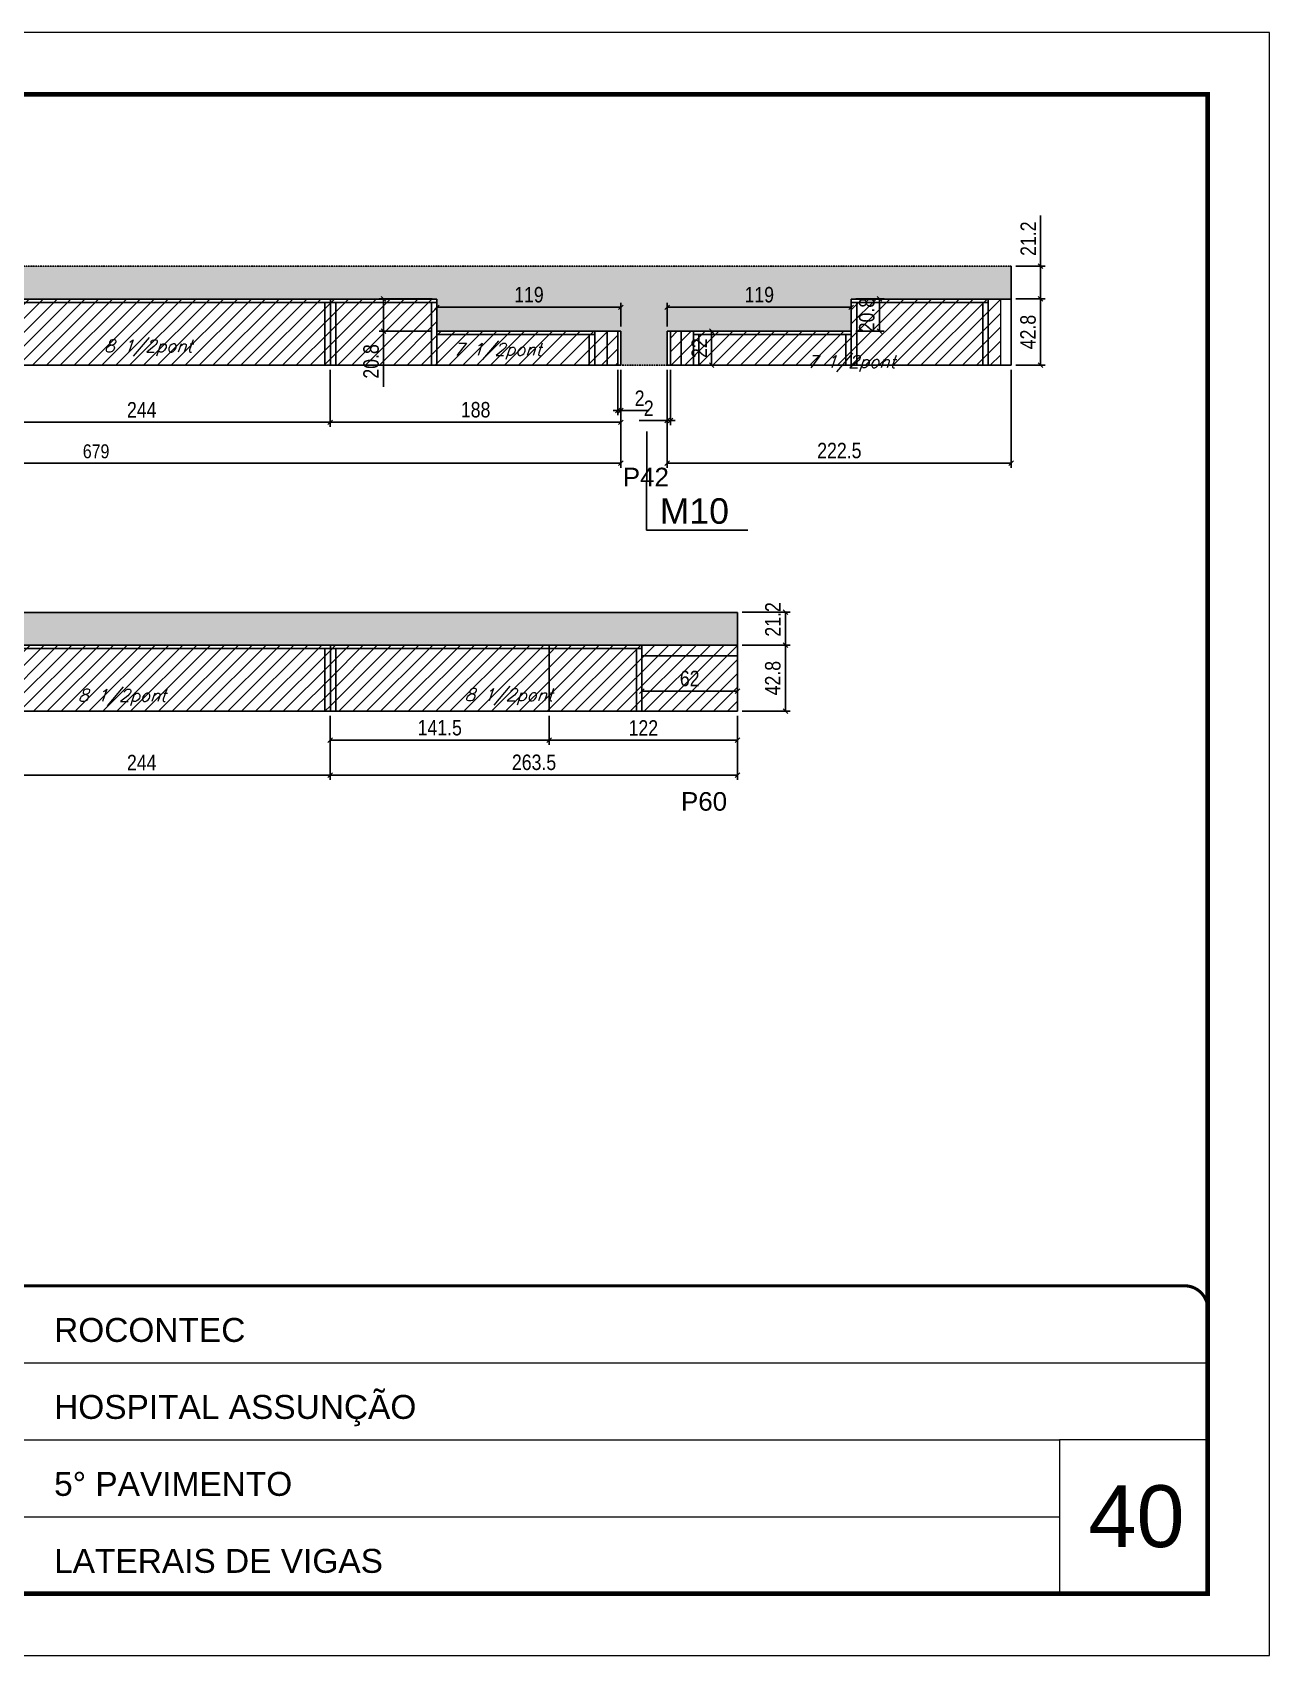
# Model space of a CAD drawing. Extents: x -20960 to -5926, y -2106 to 21915.
# Drawn here: x -6767 to -5967, y 10528 to 11578 of the extents above; entities that cross this region are included whole.
import ezdxf

# ---------------------------------------------------------------- set-up
doc = ezdxf.new("R2010")
doc.units = 0
doc.linetypes.add('CONTINUO', pattern=[0])
doc.linetypes.add('DASHED', pattern=[0.75, 0.5, -0.25])
for name, color, linetype in [('5', 5, 'Continuous'), ('COTA', 241, 'Continuous'), ('NOMENCLATURA', 7, 'Continuous'), ('Painéis', 200, 'Continuous'), ('Reaproveitamento', 251, 'Continuous'), ('SARR_2.2x7', 40, 'Continuous'), ('SARR_3.5x7', 81, 'Continuous'), ('texto', 7, 'Continuous')]:
    doc.layers.add(name, color=color, linetype=linetype)
for name, color, linetype, lineweight in [('CARIMBO', 255, 'Continuous', 9), ('Folhas', 255, 'Continuous', 9), ('Sarr 2.2x7', 40, 'Continuous', 9), ('SARRAFO DE PRESSAO', 251, 'DASHED', 9)]:
    doc.layers.add(name, color=color, linetype=linetype, lineweight=lineweight)
doc.styles.add('ARIAL', font='arial.ttf')
doc.styles.add('COTA TECNICA', font='techl___.ttf', dxfattribs={"height": 10})
doc.styles.add('COTA TECNICA-50', font='techl___.ttf', dxfattribs={"height": 9})
doc.styles.add('Romans', font='romans.shx')
doc.styles.get("Standard").update_dxf_attribs({"font": 'arial.ttf'})
doc.dimstyles.new('COTA PAINEL-50', dxfattribs={"dimtxt": 9, "dimasz": 3, "dimexe": 3, "dimexo": 3, "dimgap": 3, "dimtad": 1, "dimdec": 1, "dimzin": 12, "dimdsep": 46, "dimtxsty": 'COTA TECNICA-50', "dimblk1": 'OBLIQUE', "dimblk2": 'OBLIQUE', "dimsah": 1, "dimcen": 0.9, "dimclrd": 4, "dimclre": 4, "dimclrt": 240, "dimadec": 1, "dimazin": 3, "dimtfac": 1, "dimtdec": 1, "dimtmove": 0, "dimatfit": 3, "dimfxl": 1, "dimtolj": 1, "dimtzin": 12, "dimarcsym": 0})
doc.dimstyles.new('PAINEL', dxfattribs={"dimtxt": 10, "dimasz": 3, "dimexe": 3, "dimexo": 3, "dimgap": 3, "dimtad": 1, "dimdec": 1, "dimzin": 12, "dimdsep": 46, "dimtxsty": 'COTA TECNICA', "dimblk1": 'OBLIQUE', "dimblk2": 'OBLIQUE', "dimsah": 1, "dimcen": 0.9, "dimclrd": 4, "dimclre": 4, "dimclrt": 240, "dimadec": 1, "dimazin": 3, "dimtfac": 1, "dimtdec": 1, "dimtmove": 0, "dimatfit": 3, "dimfxl": 1, "dimtolj": 1, "dimtzin": 12, "dimarcsym": 0})
pattern_1 = [(45, (10871.408, 12325.307), (-4.490128, 4.490128), [])]

# ---------------------------------------------------------------- blocks, each defined once
blk = doc.blocks.new('9999999999')
at = {"color": 30, "linetype": 'CONTINUO'}
for p, q in [((98564.6, 34379.6), (99584, 34379.6)), ((98564.6, 34329.8), (99488, 34329.8)), ((99584, 34329.8), (99488, 34329.8)), ((99488, 34329.8), (99488, 34230.2)), ((98564.6, 34280), (99488, 34280))]:
    blk.add_line(p, q, dxfattribs=at)
at = {"color": 30, "linetype": 'CONTINUO', "const_width": 2}
blk.add_lwpolyline([(99584, 34230.2), (99584, 34414.4, 0.414214), (99569, 34429.4), (98229, 34429.4, 0.414214), (98214, 34414.4), (98214, 34245.2, 0.414214), (98229, 34230.2), (99584, 34230.2)], format="xyb", dxfattribs=at)
at = {"layer": 'Folhas'}
blk.add_lwpolyline([(98139, 34190.2), (99624, 34190.2), (99624, 35240.2), (98139, 35240.2)], close=True, dxfattribs=at)
at = {"layer": 'Folhas', "color": 30, "const_width": 3}
blk.add_lwpolyline([(98214, 34230.2), (99584, 34230.2), (99584, 35200.2), (98214, 35200.2)], close=True, dxfattribs=at)
at = {"color": 7, "linetype": 'Continuous', "ltscale": 5, "style": 'ARIAL'}
for s, height, p in [('ROCONTEC', 15.48, (98837.7, 34393.1)), ('HOSPITAL ASSUNÇÃO', 15.483, (98837.7, 34343.3)), ('5° PAVIMENTO', 15.483, (98837.7, 34293.5)), ('LATERAIS DE VIGAS', 15.483, (98837.7, 34243.7))]:
    blk.add_text(s, height=height, dxfattribs=at).set_placement(p)
blk = doc.blocks.new('_Oblique')
at = {"color": 0, "linetype": 'ByBlock', "lineweight": -2}
blk.add_line((-0.5, -0.5), (0.5, 0.5), dxfattribs=at)
blk = doc.blocks.new('*D1370')
at = {"layer": 'COTA', "color": 4, "linetype": 'ByBlock', "lineweight": -2, "transparency": 16777216}
for p, q in [((-6574.6, 11360), (-6574.6, 11323)), ((-6386.6, 11360), (-6386.6, 11323)), ((-6574.6, 11326), (-6386.6, 11326))]:
    blk.add_line(p, q, dxfattribs=at)
at = {"layer": 'Defpoints', "color": 0, "linetype": 'ByBlock', "transparency": 16777216}
for p in [(-6574.6, 11363), (-6386.6, 11363), (-6386.6, 11326)]:
    blk.add_point(p, dxfattribs=at)
at = {"layer": 'COTA', "color": 4, "linetype": 'ByBlock', "lineweight": -2, "transparency": 16777216, "xscale": 3, "yscale": 3, "zscale": 3, "rotation": 180}
blk.add_blockref('_Oblique', (-6574.6, 11326), dxfattribs=at)
at = {"layer": 'COTA', "color": 4, "linetype": 'ByBlock', "lineweight": -2, "transparency": 16777216, "xscale": 3, "yscale": 3, "zscale": 3}
blk.add_blockref('_Oblique', (-6386.6, 11326), dxfattribs=at)
at = {"layer": 'COTA', "color": 240, "linetype": 'ByBlock', "transparency": 16777216, "insert": (-6480.6, 11334.1), "char_height": 10, "attachment_point": 5, "style": 'COTA TECNICA'}
blk.add_mtext('\\A1;188', dxfattribs=at)
blk = doc.blocks.new('*D1353')
at = {"layer": 'COTA', "color": 4, "linetype": 'ByBlock', "lineweight": -2, "transparency": 16777216}
for p, q in [((-6356.6, 11360), (-6356.6, 11296.5)), ((-6134.1, 11360), (-6134.1, 11296.5)), ((-6356.6, 11299.5), (-6134.1, 11299.5))]:
    blk.add_line(p, q, dxfattribs=at)
at = {"layer": 'Defpoints', "color": 0, "linetype": 'ByBlock', "transparency": 16777216}
for p in [(-6356.6, 11363), (-6134.1, 11363), (-6134.1, 11299.5)]:
    blk.add_point(p, dxfattribs=at)
at = {"layer": 'COTA', "color": 4, "linetype": 'ByBlock', "lineweight": -2, "transparency": 16777216, "xscale": 3, "yscale": 3, "zscale": 3, "rotation": 180}
blk.add_blockref('_Oblique', (-6356.6, 11299.5), dxfattribs=at)
at = {"layer": 'COTA', "color": 4, "linetype": 'ByBlock', "lineweight": -2, "transparency": 16777216, "xscale": 3, "yscale": 3, "zscale": 3}
blk.add_blockref('_Oblique', (-6134.1, 11299.5), dxfattribs=at)
at = {"layer": 'COTA', "color": 240, "linetype": 'ByBlock', "transparency": 16777216, "insert": (-6245.3, 11307.7), "char_height": 10, "attachment_point": 5, "style": 'COTA TECNICA'}
blk.add_mtext('\\A1;222.5', dxfattribs=at)
blk = doc.blocks.new('*D1371')
at = {"layer": 'COTA', "color": 4, "linetype": 'ByBlock', "lineweight": -2, "transparency": 16777216}
for p, q in [((-6234.6, 11405.8), (-6216.4, 11405.8)), ((-6219.4, 11405.8), (-6219.4, 11385)), ((-6234.6, 11385), (-6216.4, 11385))]:
    blk.add_line(p, q, dxfattribs=at)
at = {"layer": 'Defpoints', "color": 0, "linetype": 'ByBlock', "transparency": 16777216}
for p in [(-6237.6, 11405.8), (-6237.6, 11385), (-6219.4, 11385)]:
    blk.add_point(p, dxfattribs=at)
at = {"layer": 'COTA', "color": 4, "linetype": 'ByBlock', "lineweight": -2, "transparency": 16777216, "xscale": 3, "yscale": 3, "zscale": 3}
for p, rotation in [((-6219.4, 11405.8), 90), ((-6219.4, 11385), 270)]:
    blk.add_blockref('_Oblique', p, dxfattribs=dict(at, rotation=rotation))
at = {"layer": 'COTA', "color": 240, "linetype": 'ByBlock', "transparency": 16777216, "insert": (-6227.5, 11395.4), "char_height": 10, "attachment_point": 5, "rotation": 90, "style": 'COTA TECNICA'}
blk.add_mtext('\\A1;20.8', dxfattribs=at)
blk = doc.blocks.new('*D1372')
at = {"layer": 'COTA', "color": 4, "linetype": 'ByBlock', "lineweight": -2, "transparency": 16777216}
for p, q in [((-6356.6, 11388), (-6356.6, 11403.4)), ((-6237.6, 11388), (-6237.6, 11403.4)), ((-6237.6, 11400.4), (-6356.6, 11400.4))]:
    blk.add_line(p, q, dxfattribs=at)
at = {"layer": 'Defpoints', "color": 0, "linetype": 'ByBlock', "transparency": 16777216}
for p in [(-6356.6, 11400.4), (-6356.6, 11385), (-6237.6, 11385)]:
    blk.add_point(p, dxfattribs=at)
at = {"layer": 'COTA', "color": 4, "linetype": 'ByBlock', "lineweight": -2, "transparency": 16777216, "xscale": 3, "yscale": 3, "zscale": 3, "rotation": 180}
blk.add_blockref('_Oblique', (-6356.6, 11400.4), dxfattribs=at)
at = {"layer": 'COTA', "color": 4, "linetype": 'ByBlock', "lineweight": -2, "transparency": 16777216, "xscale": 3, "yscale": 3, "zscale": 3}
blk.add_blockref('_Oblique', (-6237.6, 11400.4), dxfattribs=at)
at = {"layer": 'COTA', "color": 240, "linetype": 'ByBlock', "transparency": 16777216, "insert": (-6297.1, 11408.5), "char_height": 10, "attachment_point": 5, "style": 'COTA TECNICA'}
blk.add_mtext('\\A1;119', dxfattribs=at)
blk = doc.blocks.new('*D1373')
at = {"layer": 'COTA', "color": 4, "linetype": 'ByBlock', "lineweight": -2, "transparency": 16777216}
for p, q in [((-6388.6, 11360), (-6388.6, 11330.6)), ((-6386.6, 11360), (-6386.6, 11330.6)), ((-6388.6, 11333.6), (-6391.6, 11333.6)), ((-6388.6, 11333.6), (-6386.6, 11333.6)), ((-6386.6, 11333.6), (-6368.5, 11333.6))]:
    blk.add_line(p, q, dxfattribs=at)
at = {"layer": 'Defpoints', "color": 0, "linetype": 'ByBlock', "transparency": 16777216}
for p in [(-6388.6, 11363), (-6386.6, 11363), (-6386.6, 11333.6)]:
    blk.add_point(p, dxfattribs=at)
at = {"layer": 'COTA', "color": 4, "linetype": 'ByBlock', "lineweight": -2, "transparency": 16777216, "xscale": 3, "yscale": 3, "zscale": 3}
blk.add_blockref('_Oblique', (-6388.6, 11333.6), dxfattribs=at)
at = {"layer": 'COTA', "color": 4, "linetype": 'ByBlock', "lineweight": -2, "transparency": 16777216, "xscale": 3, "yscale": 3, "zscale": 3, "rotation": 180}
blk.add_blockref('_Oblique', (-6386.6, 11333.6), dxfattribs=at)
at = {"layer": 'COTA', "color": 240, "linetype": 'ByBlock', "transparency": 16777216, "insert": (-6374.5, 11341.6), "char_height": 10, "attachment_point": 5, "style": 'COTA TECNICA'}
blk.add_mtext('\\A1;2', dxfattribs=at)
blk = doc.blocks.new('*D1374')
at = {"layer": 'COTA', "color": 4, "linetype": 'ByBlock', "lineweight": -2, "transparency": 16777216}
for p, q in [((-6356.6, 11360), (-6356.6, 11324.1)), ((-6354.6, 11360), (-6354.6, 11324.1)), ((-6356.6, 11327.1), (-6374.7, 11327.1)), ((-6354.6, 11327.1), (-6356.6, 11327.1)), ((-6354.6, 11327.1), (-6351.6, 11327.1))]:
    blk.add_line(p, q, dxfattribs=at)
at = {"layer": 'Defpoints', "color": 0, "linetype": 'ByBlock', "transparency": 16777216}
for p in [(-6356.6, 11363), (-6354.6, 11363), (-6356.6, 11327.1)]:
    blk.add_point(p, dxfattribs=at)
at = {"layer": 'COTA', "color": 4, "linetype": 'ByBlock', "lineweight": -2, "transparency": 16777216, "xscale": 3, "yscale": 3, "zscale": 3}
blk.add_blockref('_Oblique', (-6356.6, 11327.1), dxfattribs=at)
at = {"layer": 'COTA', "color": 4, "linetype": 'ByBlock', "lineweight": -2, "transparency": 16777216, "xscale": 3, "yscale": 3, "zscale": 3, "rotation": 180}
blk.add_blockref('_Oblique', (-6354.6, 11327.1), dxfattribs=at)
at = {"layer": 'COTA', "color": 240, "linetype": 'ByBlock', "transparency": 16777216, "insert": (-6368.6, 11335.1), "char_height": 10, "attachment_point": 5, "style": 'COTA TECNICA'}
blk.add_mtext('\\A1;2', dxfattribs=at)
blk = doc.blocks.new('*D1375')
at = {"layer": 'COTA', "color": 4, "linetype": 'ByBlock', "lineweight": -2, "transparency": 16777216}
for p, q in [((-6505.6, 11388), (-6505.6, 11403.4)), ((-6386.6, 11388), (-6386.6, 11403.4)), ((-6386.6, 11400.4), (-6505.6, 11400.4))]:
    blk.add_line(p, q, dxfattribs=at)
at = {"layer": 'Defpoints', "color": 0, "linetype": 'ByBlock', "transparency": 16777216}
for p in [(-6505.6, 11400.4), (-6505.6, 11385), (-6386.6, 11385)]:
    blk.add_point(p, dxfattribs=at)
at = {"layer": 'COTA', "color": 4, "linetype": 'ByBlock', "lineweight": -2, "transparency": 16777216, "xscale": 3, "yscale": 3, "zscale": 3, "rotation": 180}
blk.add_blockref('_Oblique', (-6505.6, 11400.4), dxfattribs=at)
at = {"layer": 'COTA', "color": 4, "linetype": 'ByBlock', "lineweight": -2, "transparency": 16777216, "xscale": 3, "yscale": 3, "zscale": 3}
blk.add_blockref('_Oblique', (-6386.6, 11400.4), dxfattribs=at)
at = {"layer": 'COTA', "color": 240, "linetype": 'ByBlock', "transparency": 16777216, "insert": (-6446.1, 11408.5), "char_height": 10, "attachment_point": 5, "style": 'COTA TECNICA'}
blk.add_mtext('\\A1;119', dxfattribs=at)
blk = doc.blocks.new('*D1376')
at = {"layer": 'COTA', "color": 4, "linetype": 'ByBlock', "lineweight": -2, "transparency": 16777216}
for p, q in [((-6508.6, 11405.8), (-6543.1, 11405.8)), ((-6540.1, 11405.8), (-6540.1, 11385)), ((-6508.6, 11385), (-6543.1, 11385)), ((-6540.1, 11385), (-6540.1, 11348.9))]:
    blk.add_line(p, q, dxfattribs=at)
at = {"layer": 'Defpoints', "color": 0, "linetype": 'ByBlock', "transparency": 16777216}
for p in [(-6505.6, 11405.8), (-6540.1, 11385), (-6505.6, 11385)]:
    blk.add_point(p, dxfattribs=at)
at = {"layer": 'COTA', "color": 4, "linetype": 'ByBlock', "lineweight": -2, "transparency": 16777216, "xscale": 3, "yscale": 3, "zscale": 3}
for p, rotation in [((-6540.1, 11405.8), 90), ((-6540.1, 11385), 270)]:
    blk.add_blockref('_Oblique', p, dxfattribs=dict(at, rotation=rotation))
at = {"layer": 'COTA', "color": 240, "linetype": 'ByBlock', "transparency": 16777216, "insert": (-6548.2, 11365.4), "char_height": 10, "attachment_point": 5, "rotation": 90, "style": 'COTA TECNICA'}
blk.add_mtext('\\A1;20.8', dxfattribs=at)
blk = doc.blocks.new('*D1354')
at = {"layer": 'COTA', "color": 4, "linetype": 'ByBlock', "lineweight": -2, "transparency": 16777216}
for p, q in [((-6131.1, 11405.8), (-6112.1, 11405.8)), ((-6115.1, 11405.8), (-6115.1, 11363)), ((-6131.1, 11363), (-6112.1, 11363))]:
    blk.add_line(p, q, dxfattribs=at)
at = {"layer": 'Defpoints', "color": 0, "linetype": 'ByBlock', "transparency": 16777216}
for p in [(-6134.1, 11405.8), (-6134.1, 11363), (-6115.1, 11363)]:
    blk.add_point(p, dxfattribs=at)
at = {"layer": 'COTA', "color": 4, "linetype": 'ByBlock', "lineweight": -2, "transparency": 16777216, "xscale": 3, "yscale": 3, "zscale": 3}
for p, rotation in [((-6115.1, 11405.8), 90), ((-6115.1, 11363), 270)]:
    blk.add_blockref('_Oblique', p, dxfattribs=dict(at, rotation=rotation))
at = {"layer": 'COTA', "color": 240, "linetype": 'ByBlock', "transparency": 16777216, "insert": (-6123.2, 11384.4), "char_height": 10, "attachment_point": 5, "rotation": 90, "style": 'COTA TECNICA'}
blk.add_mtext('\\A1;42.8', dxfattribs=at)
blk = doc.blocks.new('*D1355')
at = {"layer": 'COTA', "color": 4, "linetype": 'ByBlock', "lineweight": -2, "transparency": 16777216}
for p, q in [((-6115.1, 11427), (-6115.1, 11459.7)), ((-6131.1, 11427), (-6112.1, 11427)), ((-6115.1, 11405.8), (-6115.1, 11427)), ((-6131.1, 11405.8), (-6112.1, 11405.8))]:
    blk.add_line(p, q, dxfattribs=at)
at = {"layer": 'Defpoints', "color": 0, "linetype": 'ByBlock', "transparency": 16777216}
for p in [(-6134.1, 11427), (-6115.1, 11427), (-6134.1, 11405.8)]:
    blk.add_point(p, dxfattribs=at)
at = {"layer": 'COTA', "color": 4, "linetype": 'ByBlock', "lineweight": -2, "transparency": 16777216, "xscale": 3, "yscale": 3, "zscale": 3}
for p, rotation in [((-6115.1, 11427), 90), ((-6115.1, 11405.8), 270)]:
    blk.add_blockref('_Oblique', p, dxfattribs=dict(at, rotation=rotation))
at = {"layer": 'COTA', "color": 240, "linetype": 'ByBlock', "transparency": 16777216, "insert": (-6123.1, 11444.8), "char_height": 10, "attachment_point": 5, "rotation": 90, "style": 'COTA TECNICA'}
blk.add_mtext('\\A1;21.2', dxfattribs=at)
blk = doc.blocks.new('*D1377')
at = {"layer": 'COTA', "color": 4, "linetype": 'ByBlock', "lineweight": -2, "transparency": 16777216}
for p, q in [((-6818.6, 11360), (-6818.6, 11323)), ((-6574.6, 11360), (-6574.6, 11323)), ((-6818.6, 11326), (-6574.6, 11326))]:
    blk.add_line(p, q, dxfattribs=at)
at = {"layer": 'Defpoints', "color": 0, "linetype": 'ByBlock', "transparency": 16777216}
for p in [(-6818.6, 11363), (-6574.6, 11363), (-6574.6, 11326)]:
    blk.add_point(p, dxfattribs=at)
at = {"layer": 'COTA', "color": 4, "linetype": 'ByBlock', "lineweight": -2, "transparency": 16777216, "xscale": 3, "yscale": 3, "zscale": 3, "rotation": 180}
blk.add_blockref('_Oblique', (-6818.6, 11326), dxfattribs=at)
at = {"layer": 'COTA', "color": 4, "linetype": 'ByBlock', "lineweight": -2, "transparency": 16777216, "xscale": 3, "yscale": 3, "zscale": 3}
blk.add_blockref('_Oblique', (-6574.6, 11326), dxfattribs=at)
at = {"layer": 'COTA', "color": 240, "linetype": 'ByBlock', "transparency": 16777216, "insert": (-6696.6, 11334.1), "char_height": 10, "attachment_point": 5, "style": 'COTA TECNICA'}
blk.add_mtext('\\A1;244', dxfattribs=at)
blk = doc.blocks.new('*D1378')
at = {"layer": 'COTA', "color": 4, "linetype": 'ByBlock', "lineweight": -2, "transparency": 16777216}
for p, q in [((-6336.6, 11385), (-6324.9, 11385)), ((-6327.9, 11363), (-6327.9, 11385)), ((-6336.6, 11363), (-6324.9, 11363))]:
    blk.add_line(p, q, dxfattribs=at)
at = {"layer": 'Defpoints', "color": 0, "linetype": 'ByBlock', "transparency": 16777216}
for p in [(-6339.6, 11385), (-6327.9, 11385), (-6339.6, 11363)]:
    blk.add_point(p, dxfattribs=at)
at = {"layer": 'COTA', "color": 4, "linetype": 'ByBlock', "lineweight": -2, "transparency": 16777216, "xscale": 3, "yscale": 3, "zscale": 3}
for p, rotation in [((-6327.9, 11385), 90), ((-6327.9, 11363), 270)]:
    blk.add_blockref('_Oblique', p, dxfattribs=dict(at, rotation=rotation))
at = {"layer": 'COTA', "color": 240, "linetype": 'ByBlock', "transparency": 16777216, "insert": (-6335.9, 11374), "char_height": 10, "attachment_point": 5, "rotation": 90, "style": 'COTA TECNICA'}
blk.add_mtext('\\A1;22', dxfattribs=at)
blk = doc.blocks.new('*D1379')
at = {"layer": 'COTA', "color": 4, "linetype": 'ByBlock', "lineweight": -2, "transparency": 16777216}
for p, q in [((-7065.6, 11360), (-7065.6, 11296.5)), ((-6386.6, 11360), (-6386.6, 11296.5)), ((-7065.6, 11299.5), (-6386.6, 11299.5))]:
    blk.add_line(p, q, dxfattribs=at)
at = {"layer": 'Defpoints', "color": 0, "linetype": 'ByBlock', "transparency": 16777216}
for p in [(-7065.6, 11363), (-6386.6, 11363), (-6386.6, 11299.5)]:
    blk.add_point(p, dxfattribs=at)
at = {"layer": 'COTA', "color": 4, "linetype": 'ByBlock', "lineweight": -2, "transparency": 16777216, "xscale": 3, "yscale": 3, "zscale": 3, "rotation": 180}
blk.add_blockref('_Oblique', (-7065.6, 11299.5), dxfattribs=at)
at = {"layer": 'COTA', "color": 4, "linetype": 'ByBlock', "lineweight": -2, "transparency": 16777216, "xscale": 3, "yscale": 3, "zscale": 3}
blk.add_blockref('_Oblique', (-6386.6, 11299.5), dxfattribs=at)
at = {"layer": 'COTA', "color": 240, "linetype": 'ByBlock', "transparency": 16777216, "insert": (-6726.1, 11307.2), "char_height": 9, "attachment_point": 5, "style": 'COTA TECNICA-50'}
blk.add_mtext('\\A1;679', dxfattribs=at)
blk = doc.blocks.new('*D1358')
at = {"layer": 'COTA', "color": 4, "lineweight": -2, "ltscale": 25, "transparency": 16777216}
for p, q in [((-6818.6, 11136.1), (-6818.6, 11094.8)), ((-6574.6, 11136.1), (-6574.6, 11094.8)), ((-6818.6, 11097.8), (-6574.6, 11097.8))]:
    blk.add_line(p, q, dxfattribs=at)
at = {"layer": 'Defpoints', "color": 0, "ltscale": 25, "transparency": 16777216}
for p in [(-6818.6, 11139.1), (-6574.6, 11139.1), (-6574.6, 11097.8)]:
    blk.add_point(p, dxfattribs=at)
at = {"layer": 'COTA', "color": 4, "lineweight": -2, "ltscale": 25, "transparency": 16777216, "xscale": 3, "yscale": 3, "zscale": 3, "rotation": 180}
blk.add_blockref('_Oblique', (-6818.6, 11097.8), dxfattribs=at)
at = {"layer": 'COTA', "color": 4, "lineweight": -2, "ltscale": 25, "transparency": 16777216, "xscale": 3, "yscale": 3, "zscale": 3}
blk.add_blockref('_Oblique', (-6574.6, 11097.8), dxfattribs=at)
at = {"layer": 'COTA', "color": 240, "ltscale": 25, "transparency": 16777216, "insert": (-6696.6, 11105.9), "char_height": 10, "attachment_point": 5, "style": 'COTA TECNICA'}
blk.add_mtext('\\A1;244', dxfattribs=at)
blk = doc.blocks.new('*D1359')
at = {"layer": 'COTA', "color": 4, "lineweight": -2, "ltscale": 25, "transparency": 16777216}
for p, q in [((-6574.6, 11136.1), (-6574.6, 11094.8)), ((-6311.1, 11136.1), (-6311.1, 11094.8)), ((-6574.6, 11097.8), (-6311.1, 11097.8))]:
    blk.add_line(p, q, dxfattribs=at)
at = {"layer": 'Defpoints', "color": 0, "ltscale": 25, "transparency": 16777216}
for p in [(-6574.6, 11139.1), (-6311.1, 11139.1), (-6311.1, 11097.8)]:
    blk.add_point(p, dxfattribs=at)
at = {"layer": 'COTA', "color": 4, "lineweight": -2, "ltscale": 25, "transparency": 16777216, "xscale": 3, "yscale": 3, "zscale": 3, "rotation": 180}
blk.add_blockref('_Oblique', (-6574.6, 11097.8), dxfattribs=at)
at = {"layer": 'COTA', "color": 4, "lineweight": -2, "ltscale": 25, "transparency": 16777216, "xscale": 3, "yscale": 3, "zscale": 3}
blk.add_blockref('_Oblique', (-6311.1, 11097.8), dxfattribs=at)
at = {"layer": 'COTA', "color": 240, "ltscale": 25, "transparency": 16777216, "insert": (-6442.8, 11106), "char_height": 10, "attachment_point": 5, "style": 'COTA TECNICA'}
blk.add_mtext('\\A1;263.5', dxfattribs=at)
blk = doc.blocks.new('*D1360')
at = {"layer": 'COTA', "color": 4, "lineweight": -2, "ltscale": 25, "transparency": 16777216}
for p, q in [((-6574.6, 11136.1), (-6574.6, 11117.3)), ((-6433.1, 11136.1), (-6433.1, 11117.3)), ((-6574.6, 11120.3), (-6433.1, 11120.3))]:
    blk.add_line(p, q, dxfattribs=at)
at = {"layer": 'Defpoints', "color": 0, "ltscale": 25, "transparency": 16777216}
for p in [(-6574.6, 11139.1), (-6433.1, 11139.1), (-6433.1, 11120.3)]:
    blk.add_point(p, dxfattribs=at)
at = {"layer": 'COTA', "color": 4, "lineweight": -2, "ltscale": 25, "transparency": 16777216, "xscale": 3, "yscale": 3, "zscale": 3, "rotation": 180}
blk.add_blockref('_Oblique', (-6574.6, 11120.3), dxfattribs=at)
at = {"layer": 'COTA', "color": 4, "lineweight": -2, "ltscale": 25, "transparency": 16777216, "xscale": 3, "yscale": 3, "zscale": 3}
blk.add_blockref('_Oblique', (-6433.1, 11120.3), dxfattribs=at)
at = {"layer": 'COTA', "color": 240, "ltscale": 25, "transparency": 16777216, "insert": (-6503.8, 11128.4), "char_height": 10, "attachment_point": 5, "style": 'COTA TECNICA'}
blk.add_mtext('\\A1;141.5', dxfattribs=at)
blk = doc.blocks.new('*D1361')
at = {"layer": 'COTA', "color": 4, "lineweight": -2, "ltscale": 25, "transparency": 16777216}
for p, q in [((-6433.1, 11136.1), (-6433.1, 11117.3)), ((-6311.1, 11136.1), (-6311.1, 11117.3)), ((-6433.1, 11120.3), (-6311.1, 11120.3))]:
    blk.add_line(p, q, dxfattribs=at)
at = {"layer": 'Defpoints', "color": 0, "ltscale": 25, "transparency": 16777216}
for p in [(-6433.1, 11139.1), (-6311.1, 11139.1), (-6311.1, 11120.3)]:
    blk.add_point(p, dxfattribs=at)
at = {"layer": 'COTA', "color": 4, "lineweight": -2, "ltscale": 25, "transparency": 16777216, "xscale": 3, "yscale": 3, "zscale": 3, "rotation": 180}
blk.add_blockref('_Oblique', (-6433.1, 11120.3), dxfattribs=at)
at = {"layer": 'COTA', "color": 4, "lineweight": -2, "ltscale": 25, "transparency": 16777216, "xscale": 3, "yscale": 3, "zscale": 3}
blk.add_blockref('_Oblique', (-6311.1, 11120.3), dxfattribs=at)
at = {"layer": 'COTA', "color": 240, "ltscale": 25, "transparency": 16777216, "insert": (-6372.1, 11128.3), "char_height": 10, "attachment_point": 5, "style": 'COTA TECNICA'}
blk.add_mtext('\\A1;122', dxfattribs=at)
blk = doc.blocks.new('*D1362')
at = {"layer": 'COTA', "color": 4, "lineweight": -2, "ltscale": 25, "transparency": 16777216}
for p, q in [((-6373.1, 11171.9), (-6373.1, 11149)), ((-6311.1, 11171.9), (-6311.1, 11149)), ((-6373.1, 11152), (-6311.1, 11152))]:
    blk.add_line(p, q, dxfattribs=at)
at = {"layer": 'Defpoints', "color": 0, "ltscale": 25, "transparency": 16777216}
for p in [(-6373.1, 11174.9), (-6311.1, 11174.9), (-6311.1, 11152)]:
    blk.add_point(p, dxfattribs=at)
at = {"layer": 'COTA', "color": 4, "lineweight": -2, "ltscale": 25, "transparency": 16777216, "xscale": 3, "yscale": 3, "zscale": 3, "rotation": 180}
blk.add_blockref('_Oblique', (-6373.1, 11152), dxfattribs=at)
at = {"layer": 'COTA', "color": 4, "lineweight": -2, "ltscale": 25, "transparency": 16777216, "xscale": 3, "yscale": 3, "zscale": 3}
blk.add_blockref('_Oblique', (-6311.1, 11152), dxfattribs=at)
at = {"layer": 'COTA', "color": 240, "ltscale": 25, "transparency": 16777216, "insert": (-6342.1, 11160.2), "char_height": 10, "attachment_point": 5, "style": 'COTA TECNICA'}
blk.add_mtext('\\A1;62', dxfattribs=at)
blk = doc.blocks.new('*D1363')
at = {"layer": 'COTA', "color": 4, "lineweight": -2, "ltscale": 25, "transparency": 16777216}
for p, q in [((-6308.1, 11203.1), (-6277.2, 11203.1)), ((-6280.2, 11181.9), (-6280.2, 11203.1)), ((-6308.1, 11181.9), (-6277.2, 11181.9))]:
    blk.add_line(p, q, dxfattribs=at)
at = {"layer": 'Defpoints', "color": 0, "ltscale": 25, "transparency": 16777216}
for p in [(-6311.1, 11203.1), (-6280.2, 11203.1), (-6311.1, 11181.9)]:
    blk.add_point(p, dxfattribs=at)
at = {"layer": 'COTA', "color": 4, "lineweight": -2, "ltscale": 25, "transparency": 16777216, "xscale": 3, "yscale": 3, "zscale": 3}
for p, rotation in [((-6280.2, 11203.1), 90), ((-6280.2, 11181.9), 270)]:
    blk.add_blockref('_Oblique', p, dxfattribs=dict(at, rotation=rotation))
at = {"layer": 'COTA', "color": 240, "ltscale": 25, "transparency": 16777216, "insert": (-6288.3, 11198.5), "char_height": 10, "attachment_point": 5, "rotation": 90, "style": 'COTA TECNICA'}
blk.add_mtext('\\A1;21.2', dxfattribs=at)
blk = doc.blocks.new('*D1364')
at = {"layer": 'COTA', "color": 4, "lineweight": -2, "ltscale": 25, "transparency": 16777216}
for p, q in [((-6308.1, 11181.9), (-6277.2, 11181.9)), ((-6280.2, 11139.1), (-6280.2, 11181.9)), ((-6308.1, 11139.1), (-6277.2, 11139.1))]:
    blk.add_line(p, q, dxfattribs=at)
at = {"layer": 'Defpoints', "color": 0, "ltscale": 25, "transparency": 16777216}
for p in [(-6311.1, 11181.9), (-6280.2, 11181.9), (-6311.1, 11139.1)]:
    blk.add_point(p, dxfattribs=at)
at = {"layer": 'COTA', "color": 4, "lineweight": -2, "ltscale": 25, "transparency": 16777216, "xscale": 3, "yscale": 3, "zscale": 3}
for p, rotation in [((-6280.2, 11181.9), 90), ((-6280.2, 11139.1), 270)]:
    blk.add_blockref('_Oblique', p, dxfattribs=dict(at, rotation=rotation))
at = {"layer": 'COTA', "color": 240, "ltscale": 25, "transparency": 16777216, "insert": (-6288.3, 11160.5), "char_height": 10, "attachment_point": 5, "rotation": 90, "style": 'COTA TECNICA'}
blk.add_mtext('\\A1;42.8', dxfattribs=at)

msp = doc.modelspace()

# ---------------------------------------------------------------- hatches: boundary and pattern name
at = {"layer": 'COTA', "linetype": 'ByBlock'}
h = msp.add_hatch(dxfattribs=at)
h.set_pattern_fill('AR-CONC', color=256, scale=0.03)
h.set_pattern_definition([(50, (-147772.7897, -19461.836), (5.46554007, -0.47817257), [0.5715, -6.2865]), (355, (-147772.7897, -19461.836), (-1.05730264, 5.73170536), [0.4572, -5.02921753]), (100.4514447, (-147772.334, -19461.8757), (4.40823741, 5.25353256), [0.48570026, -5.34270734]), (46.1842, (-147772.79, -19460.312), (8.13237123, -1.26126984), [0.85725, -9.42975]), (96.6355576, (-147772.112, -19460.417), (7.122124, 7.42278374), [0.7285507, -8.01406824]), (351.184151, (-147772.79, -19460.312), (7.122124, 7.42278374), [0.685799, -7.54379196]), (21, (-147772.0277, -19460.693), (4.54843174, -3.06795595), [0.5715, -6.2865]), (326, (-147772.0277, -19460.693), (1.85406085, 5.52563898), [0.4572, -5.0292]), (71.451445, (-147771.6487, -19460.9485), (6.40249258, 2.45768307), [0.48570026, -5.34269813]), (37.5, (-147772.7897, -19461.8358), (0.092658098, 2.536651166), [0, -4.96824, 0, -5.1054, 0, -5.04825]), (7.5, (-147772.7897, -19461.8358), (2.004589875, 3.005417245), [0, -2.91084, 0, -4.85394, 0, -1.92405]), (327.5, (-147774.489, -19461.8358), (4.067717855, -0.17186232), [0, -1.905, 0, -5.9436, 0, -7.8867]), (317.5, (-147775.251, -19461.836), (4.44387544, 0.76279473), [0, -2.4765, 0, -3.94716, 0, -5.6007])])
h.paths.add_polyline_path([(-6574.58, 11426.97), (-7065.58, 11426.97), (-7065.58, 11405.77), (-6574.58, 11405.77), (-6505.58, 11405.77), (-6505.58, 11384.97), (-6386.58, 11384.97), (-6386.58, 11363.09), (-6356.58, 11362.97), (-6356.58, 11384.97), (-6237.58, 11384.97), (-6237.58, 11405.77), (-6134.08, 11405.77), (-6134.08, 11426.97)])
h.paths.add_polyline_path([(-6217.66, 11378.66), (-6217.66, 11412.59), (-6238.24, 11412.59), (-6238.24, 11378.66)], flags=25)
h.paths.add_polyline_path([(-6308.77, 11398.65), (-6285.96, 11398.65), (-6285.96, 11419.23), (-6308.77, 11419.23)], flags=24)
h.paths.add_polyline_path([(-6457.77, 11398.65), (-6434.96, 11398.65), (-6434.96, 11419.23), (-6457.77, 11419.23)], flags=24)
h = msp.add_hatch(dxfattribs=at)
h.set_pattern_fill('AR-CONC', color=256, scale=0.03)
h.set_pattern_definition([(50, (-144589.2897, -16891.5286), (5.46554007, -0.47817257), [0.5715, -6.2865]), (355, (-144589.2897, -16891.5286), (-1.05730264, 5.73170536), [0.4572, -5.02921753]), (100.4514447, (-144588.834, -16891.5684), (4.40823741, 5.25353256), [0.48570026, -5.34270734]), (46.1842, (-144589.29, -16890.0046), (8.13237123, -1.26126984), [0.85725, -9.42975]), (96.6355576, (-144588.612, -16890.11), (7.122124, 7.42278374), [0.7285507, -8.01406824]), (351.184151, (-144589.29, -16890.005), (7.122124, 7.42278374), [0.685799, -7.54379196]), (21, (-144588.5277, -16890.3856), (4.54843174, -3.06795595), [0.5715, -6.2865]), (326, (-144588.5277, -16890.3856), (1.85406085, 5.52563898), [0.4572, -5.0292]), (71.451445, (-144588.1487, -16890.641), (6.40249258, 2.45768307), [0.48570026, -5.34269813]), (37.5, (-144589.2897, -16891.5286), (0.092658098, 2.536651166), [0, -4.96824, 0, -5.1054, 0, -5.04825]), (7.5, (-144589.2897, -16891.5286), (2.004589875, 3.005417245), [0, -2.91084, 0, -4.85394, 0, -1.92405]), (327.5, (-144590.989, -16891.5286), (4.067717855, -0.17186232), [0, -1.905, 0, -5.9436, 0, -7.8867]), (317.5, (-144591.751, -16891.5286), (4.44387544, 0.76279473), [0, -2.4765, 0, -3.94716, 0, -5.6007])])
h.paths.add_polyline_path([(-6311.08, 11181.86), (-6311.08, 11203.06), (-7062.58, 11203.06), (-7062.58, 11181.86)])
at = {"layer": 'Reaproveitamento', "linetype": 'ByBlock'}
h = msp.add_hatch(dxfattribs=at)
h.set_pattern_fill('ANSI31', color=256, scale=2)
h.set_pattern_definition(pattern_1)
h.paths.add_polyline_path([(-6574.58, 11362.97), (-6574.58, 11405.77), (-6818.58, 11405.77), (-6818.58, 11362.97)])
h = msp.add_hatch(dxfattribs=at)
h.set_pattern_fill('ANSI31', color=256, scale=2)
h.set_pattern_definition(pattern_1)
h.paths.add_polyline_path([(-6388.58, 11362.97), (-6388.58, 11384.97), (-6505.58, 11384.97), (-6505.58, 11405.77), (-6574.58, 11405.77), (-6574.58, 11362.97)])
h = msp.add_hatch(dxfattribs=at)
h.set_pattern_fill('ANSI31', color=256, scale=2)
h.set_pattern_definition(pattern_1)
h.paths.add_polyline_path([(-6141.08, 11362.97), (-6141.08, 11405.77), (-6237.58, 11405.77), (-6237.58, 11384.97), (-6354.58, 11384.97), (-6354.58, 11362.97), (-6237.58, 11362.97)])
h.paths.add_polyline_path([(-6217.66, 11378.66), (-6217.66, 11412.59), (-6238.24, 11412.59), (-6238.24, 11378.66)], flags=9)
h.paths.add_polyline_path([(-6325.97, 11363.74), (-6325.97, 11384.7), (-6346.55, 11384.7), (-6346.55, 11363.74)], flags=24)
h.paths.add_polyline_path([(-6274.45, 11355.98), (-6206.83, 11355.98), (-6201.33, 11371.96), (-6268.95, 11371.96)], flags=9)
h = msp.add_hatch(dxfattribs=at)
h.set_pattern_fill('ANSI31', color=256, scale=2)
h.set_pattern_definition(pattern_1)
h.paths.add_polyline_path([(-6574.58, 11139.06), (-6574.58, 11181.86), (-6818.58, 11181.86), (-6818.58, 11139.06)])
h = msp.add_hatch(dxfattribs=at)
h.set_pattern_fill('ANSI31', color=256, scale=2)
h.set_pattern_definition(pattern_1)
h.paths.add_polyline_path([(-6574.58, 11181.86), (-6574.58, 11139.06), (-6433.08, 11139.06), (-6433.08, 11181.86)])
h = msp.add_hatch(dxfattribs=at)
h.set_pattern_fill('ANSI31', color=256, scale=2)
h.set_pattern_definition(pattern_1)
h.paths.add_polyline_path([(-6311.08, 11139.06), (-6311.08, 11181.86), (-6433.08, 11181.86), (-6433.08, 11139.06)])

# ---------------------------------------------------------------- linework, layer by layer
at = {"layer": 'COTA', "linetype": 'DASHED', "ltscale": 0.3}
for p, q in [((-7065.58, 11426.97), (-6574.58, 11426.97)), ((-6574.58, 11426.97), (-6134.08, 11426.97)), ((-6386.58, 11363.09), (-6356.58, 11362.97))]:
    msp.add_line(p, q, dxfattribs=at)
at = {"layer": 'COTA', "linetype": 'ByBlock'}
for p, q in [((-6134.08, 11405.77), (-6134.08, 11426.97)), ((-6505.58, 11384.97), (-6505.58, 11362.97)), ((-6311.08, 11203.06), (-7062.58, 11203.06)), ((-6311.08, 11203.06), (-6311.08, 11181.86))]:
    msp.add_line(p, q, dxfattribs=at)
at = {"layer": 'NOMENCLATURA', "linetype": 'Continuous'}
for p in [(-6369.86, 11320.01), (-6304.41, 11256.2)]:
    msp.add_line(p, (-6370.01, 11256.2), dxfattribs=at)
at = {"layer": 'Painéis', "linetype": 'ByBlock'}
for p, q in [((-7065.58, 11405.77), (-6574.58, 11405.77)), ((-6574.58, 11405.77), (-6574.58, 11362.97)), ((-6574.58, 11405.77), (-6505.58, 11405.77)), ((-6574.58, 11405.77), (-6574.58, 11362.97)), ((-6505.58, 11405.77), (-6505.58, 11384.97)), ((-6237.58, 11405.77), (-6134.08, 11405.77)), ((-6237.58, 11405.77), (-6237.58, 11384.97)), ((-6134.08, 11405.77), (-6134.08, 11362.97)), ((-6505.58, 11384.97), (-6386.58, 11384.97)), ((-6388.58, 11362.97), (-6388.58, 11384.97)), ((-6386.58, 11362.97), (-6386.58, 11384.97)), ((-6356.58, 11384.97), (-6237.58, 11384.97)), ((-6356.58, 11362.97), (-6356.58, 11384.97)), ((-6354.58, 11362.97), (-6354.58, 11384.97)), ((-6899.58, 11362.97), (-6574.58, 11362.97)), ((-6574.58, 11362.97), (-6386.58, 11362.97)), ((-6356.58, 11362.97), (-6237.58, 11362.97)), ((-6237.58, 11362.97), (-6134.08, 11362.97))]:
    msp.add_line(p, q, dxfattribs=at)
at = {"layer": 'Painéis', "ltscale": 25}
for p, q in [((-6311.08, 11181.86), (-7062.58, 11181.86)), ((-6574.58, 11181.86), (-6574.58, 11139.06)), ((-6433.08, 11139.06), (-6433.08, 11181.86)), ((-6311.08, 11139.06), (-6311.08, 11181.86)), ((-7062.58, 11139.06), (-6311.08, 11139.06))]:
    msp.add_line(p, q, dxfattribs=at)
at = {"layer": 'Sarr 2.2x7'}
msp.add_line((-6141.08, 11405.77), (-6141.08, 11362.97), dxfattribs=at)
at = {"layer": 'SARR_2.2x7', "linetype": 'Continuous'}
for p, q in [((-6818.58, 11403.57), (-6574.58, 11403.57)), ((-6574.58, 11403.57), (-6505.58, 11403.57)), ((-6237.58, 11403.57), (-6149.08, 11403.57)), ((-6149.08, 11403.57), (-6149.08, 11405.77)), ((-6505.58, 11382.77), (-6403.58, 11382.77)), ((-6403.58, 11382.77), (-6403.58, 11384.97)), ((-6395.58, 11362.97), (-6395.58, 11384.97)), ((-6347.58, 11362.97), (-6347.58, 11384.97)), ((-6339.58, 11382.77), (-6339.58, 11384.97)), ((-6339.58, 11382.77), (-6237.58, 11382.77)), ((-6818.58, 11179.66), (-6574.58, 11179.66)), ((-6574.58, 11179.66), (-6373.08, 11179.66)), ((-6311.08, 11174.86), (-6373.08, 11174.86))]:
    msp.add_line(p, q, dxfattribs=at)
at = {"layer": 'SARR_3.5x7'}
for p, q in [((-6578.08, 11403.57), (-6578.08, 11362.97)), ((-6571.13, 11403.57), (-6571.13, 11362.97)), ((-6509.04, 11403.57), (-6509.04, 11362.97)), ((-6234.08, 11403.57), (-6234.08, 11362.97)), ((-6152.58, 11362.97), (-6152.58, 11403.57)), ((-6149.08, 11362.97), (-6149.08, 11403.57)), ((-6407.08, 11382.77), (-6407.08, 11362.97)), ((-6403.58, 11382.77), (-6403.58, 11362.97)), ((-6339.58, 11382.77), (-6339.58, 11362.97)), ((-6336.13, 11382.77), (-6336.13, 11362.97)), ((-6241.08, 11382.77), (-6241.08, 11362.97)), ((-6237.58, 11384.97), (-6237.58, 11362.97)), ((-6578.08, 11179.66), (-6578.08, 11139.06)), ((-6571.08, 11179.66), (-6571.08, 11139.06)), ((-6376.54, 11179.66), (-6376.54, 11139.06)), ((-6373.08, 11139.06), (-6373.08, 11181.86))]:
    msp.add_line(p, q, dxfattribs=at)

# ---------------------------------------------------------------- block references
at = {"layer": 'SARRAFO DE PRESSAO', "color": 6, "linetype": 'ByBlock'}
msp.add_blockref('9999999999', (-105590.98, -23661.99), dxfattribs=at)

# ---------------------------------------------------------------- texts
at = {"layer": '5', "linetype": 'Continuous'}
for s, p in [('P42', (-6385.37, 11284.64)), ('P60', (-6347.74, 11074.77))]:
    msp.add_text(s, height=12, rotation=359.99996, dxfattribs=at).set_placement(p)
at = {"layer": 'CARIMBO', "style": 'ARIAL'}
msp.add_text('40', height=40, dxfattribs=at).set_placement((-6084.14, 10598.36))
at = {"layer": 'NOMENCLATURA', "linetype": 'Continuous'}
msp.add_text('M10', height=16.5, dxfattribs=at).set_placement((-6361.51, 11260.39))
at = {"layer": 'texto', "color": 2, "char_height": 8, "attachment_point": 5, "style": 'Romans'}
for s, insert in [('{\\Q19;\\C256;8 1/2pont}', (-6692.39, 11374.11)), ('{\\Q19;\\C256;7 1/2pont}', (-6466.53, 11371.9)), ('{\\Q19;\\C256;7 1/2pont}', (-6237.58, 11363.97)), ('{\\Q19;\\C256;8 1/2pont}', (-6709.38, 11148.03)), ('{\\Q19;\\C256;8 1/2pont}', (-6459.23, 11148.43))]:
    msp.add_mtext(s, dxfattribs=dict(at, insert=insert))

# ---------------------------------------------------------------- dimensions: what is measured, and where the dimension line sits
at = {"layer": 'COTA', "linetype": 'ByBlock'}
for base, p1, p2, picture, middle in [((-6115.06, 11426.97), (-6134.08, 11405.77), (-6134.08, 11426.97), '*D1355', (-6123.12, 11444.83)), ((-6540.08, 11384.97), (-6505.58, 11405.77), (-6505.58, 11384.97), '*D1376', (-6548.21, 11365.45)), ((-6115.06, 11362.97), (-6134.08, 11405.77), (-6134.08, 11362.97), '*D1354', (-6123.16, 11384.37)), ((-6327.9, 11384.97), (-6339.58, 11362.97), (-6339.58, 11384.97), '*D1378', (-6335.9, 11373.97))]:
    dim = msp.add_linear_dim(base=base, p1=p1, p2=p2, angle=90, dimstyle='PAINEL', dxfattribs=at)
    dim.commit()
    dim.dimension.update_dxf_attribs({"geometry": picture, "text_midpoint": middle})
for base, p1, p2, picture, middle in [((-6505.58, 11400.43), (-6386.58, 11384.97), (-6505.58, 11384.97), '*D1375', (-6446.08, 11400.43)), ((-6356.58, 11400.43), (-6237.58, 11384.97), (-6356.58, 11384.97), '*D1372', (-6297.08, 11400.43)), ((-6386.58, 11333.63), (-6388.58, 11362.97), (-6386.58, 11362.97), '*D1373', (-6374.53, 11333.63)), ((-6356.58, 11327.08), (-6354.58, 11362.97), (-6356.58, 11362.97), '*D1374', (-6368.64, 11327.08))]:
    dim = msp.add_linear_dim(base=base, p1=p1, p2=p2, dimstyle='PAINEL', dxfattribs=at)
    dim.commit()
    dim.dimension.update_dxf_attribs({"geometry": picture, "text_midpoint": middle, "dimtype": 160})
dim = msp.add_linear_dim(base=(-6219.36, 11384.97), p1=(-6237.58, 11405.77), p2=(-6237.58, 11384.97), angle=90, dimstyle='PAINEL', dxfattribs=at)
dim.commit()
dim.dimension.update_dxf_attribs({"geometry": '*D1371', "text_midpoint": (-6219.36, 11395.37), "dimtype": 160})
for base, p1, p2, dimstyle, override, picture, middle in [((-6386.58, 11299.54), (-7065.58, 11362.97), (-6386.58, 11362.97), 'COTA PAINEL-50', {"dimarcsym": 1}, '*D1379', (-6726.08, 11307.16)), ((-6574.58, 11326.01), (-6818.58, 11362.97), (-6574.58, 11362.97), 'PAINEL', {"dimtmove": 1}, '*D1377', (-6696.58, 11334.09)), ((-6134.08, 11299.54), (-6356.58, 11362.97), (-6134.08, 11362.97), 'PAINEL', {"dimtmove": 1}, '*D1353', (-6245.33, 11307.65))]:
    dim = msp.add_linear_dim(base=base, p1=p1, p2=p2, dimstyle=dimstyle, override=override, dxfattribs=at)
    dim.commit()
    dim.dimension.update_dxf_attribs({"geometry": picture, "text_midpoint": middle})
dim = msp.add_linear_dim(base=(-6386.58, 11326.01), p1=(-6574.58, 11362.97), p2=(-6386.58, 11362.97), dimstyle='PAINEL', dxfattribs=at)
dim.commit()
dim.dimension.update_dxf_attribs({"geometry": '*D1370', "text_midpoint": (-6480.58, 11334.11)})
at = {"layer": 'COTA', "ltscale": 25}
dim = msp.add_linear_dim(base=(-6280.21, 11203.06), p1=(-6311.08, 11181.86), p2=(-6311.08, 11203.06), angle=90, dimstyle='PAINEL', dxfattribs=at)
dim.commit()
dim.dimension.update_dxf_attribs({"geometry": '*D1363', "text_midpoint": (-6280.21, 11198.47), "dimtype": 160})
dim = msp.add_linear_dim(base=(-6280.21, 11181.86), p1=(-6311.08, 11139.06), p2=(-6311.08, 11181.86), angle=90, dimstyle='PAINEL', dxfattribs=at)
dim.commit()
dim.dimension.update_dxf_attribs({"geometry": '*D1364', "text_midpoint": (-6288.3, 11160.46)})
for base, p1, p2, picture, middle in [((-6311.08, 11152.05), (-6373.08, 11174.86), (-6311.08, 11174.86), '*D1362', (-6342.08, 11160.15)), ((-6433.08, 11120.25), (-6574.58, 11139.06), (-6433.08, 11139.06), '*D1360', (-6503.83, 11128.36))]:
    dim = msp.add_linear_dim(base=base, p1=p1, p2=p2, dimstyle='PAINEL', dxfattribs=at)
    dim.commit()
    dim.dimension.update_dxf_attribs({"geometry": picture, "text_midpoint": middle})
for base, p1, p2, picture, middle in [((-6574.58, 11097.8), (-6818.58, 11139.06), (-6574.58, 11139.06), '*D1358', (-6696.58, 11105.87)), ((-6311.08, 11097.8), (-6574.58, 11139.06), (-6311.08, 11139.06), '*D1359', (-6442.83, 11106.02)), ((-6311.08, 11120.25), (-6433.08, 11139.06), (-6311.08, 11139.06), '*D1361', (-6372.08, 11128.31))]:
    dim = msp.add_linear_dim(base=base, p1=p1, p2=p2, dimstyle='PAINEL', override={"dimtmove": 1}, dxfattribs=at)
    dim.commit()
    dim.dimension.update_dxf_attribs({"geometry": picture, "text_midpoint": middle})

doc.saveas('drawing.dxf')
